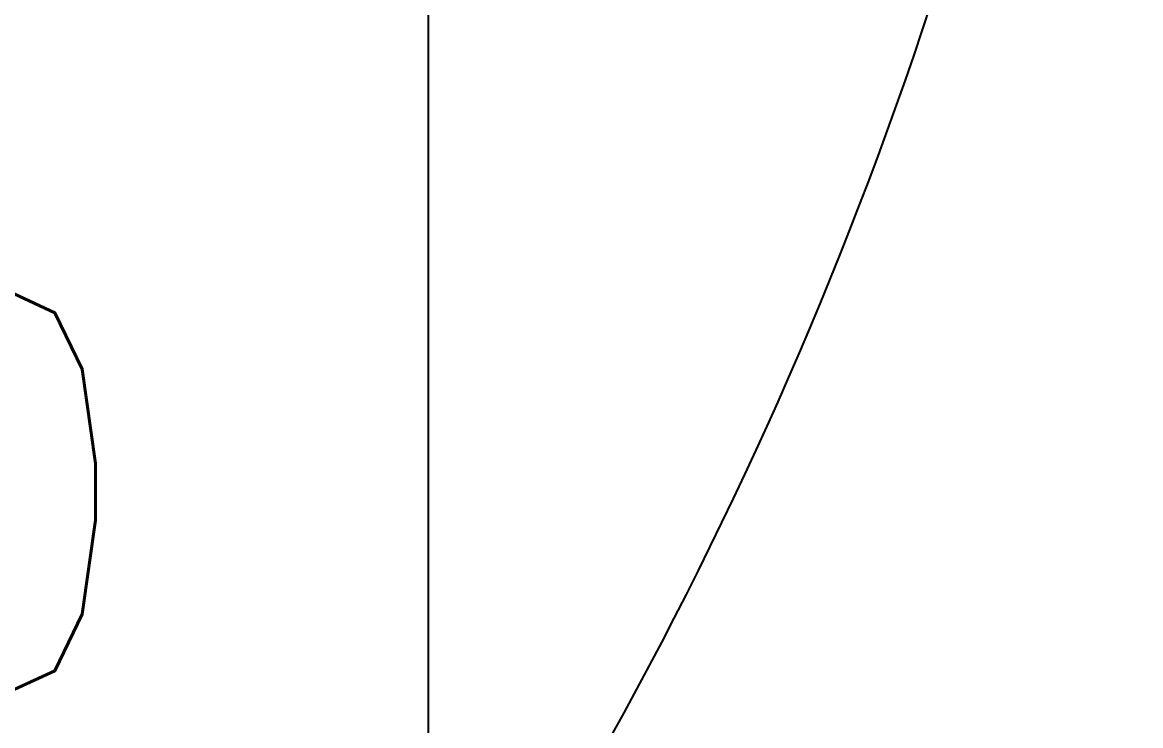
# Model space of a CAD drawing. Header units: millimetres. Extents: x 1145859089 to 1147511753, y -1047484727 to -1047247487.
# Drawn here: x 1146995508 to 1146998900, y -1047434753 to -1047432621 of the extents above; entities that cross this region are included whole.
import ezdxf
from ezdxf.xclip import XClip

# ---------------------------------------------------------------- set-up
doc = ezdxf.new("R2010")
doc.units = ezdxf.units.MM
doc.header["$LTSCALE"] = 100
doc.header["$MEASUREMENT"] = 0
doc.header["$XCLIPFRAME"] = 2
doc.layers.get('0').update_dxf_attribs({"linetype": 'CONTINUOUS'})
for name, color, linetype in [('XREF', 135, 'CONTINUOUS'), ('단지배치도$0$S240910', 33, 'CONTINUOUS'), ('단지배치도$0$W240910', 135, 'CONTINUOUS')]:
    doc.layers.add(name, color=color, linetype=linetype)
doc.styles.add('단지배치도$0$WS1', font='romans.shx', dxfattribs={"width": 0.8, "bigfont": 'whgtxt.shx'})

# ---------------------------------------------------------------- blocks, each defined once
blk = doc.blocks.new('단지배치도$0$zw$9902')
at = {"layer": '단지배치도$0$W240910', "ltscale": 5}
blk.add_line((67000.1, -51500), (67000.1, -67681.7), dxfattribs=at)
at = {"layer": '단지배치도$0$W240910'}
blk.add_arc((56404.3, -57219.8, 0), 12756.7, 322.50733, 9.11009, dxfattribs=at)
at = {"layer": '단지배치도$0$S240910', "style": '단지배치도$0$WS1', "width": 0.8}
blk.add_text('FH:32.00', height=1200, dxfattribs=at).set_placement((60354.8, -63274.8))
blk = doc.blocks.new('단지배치도')
blk.add_blockref('단지배치도$0$zw$9902', (141034.2, 142437.2))

msp = doc.modelspace()

# ---------------------------------------------------------------- block references
at = {"layer": 'XREF'}
ref = msp.add_blockref('단지배치도', (1146788705.034274, -1047513806.462535), dxfattribs=at)
XClip(ref).set_block_clipping_path([(72982.4064819524, 34919.7593965302), (360382.4067475507, 255319.7593436702)])

doc.saveas('drawing.dxf')
